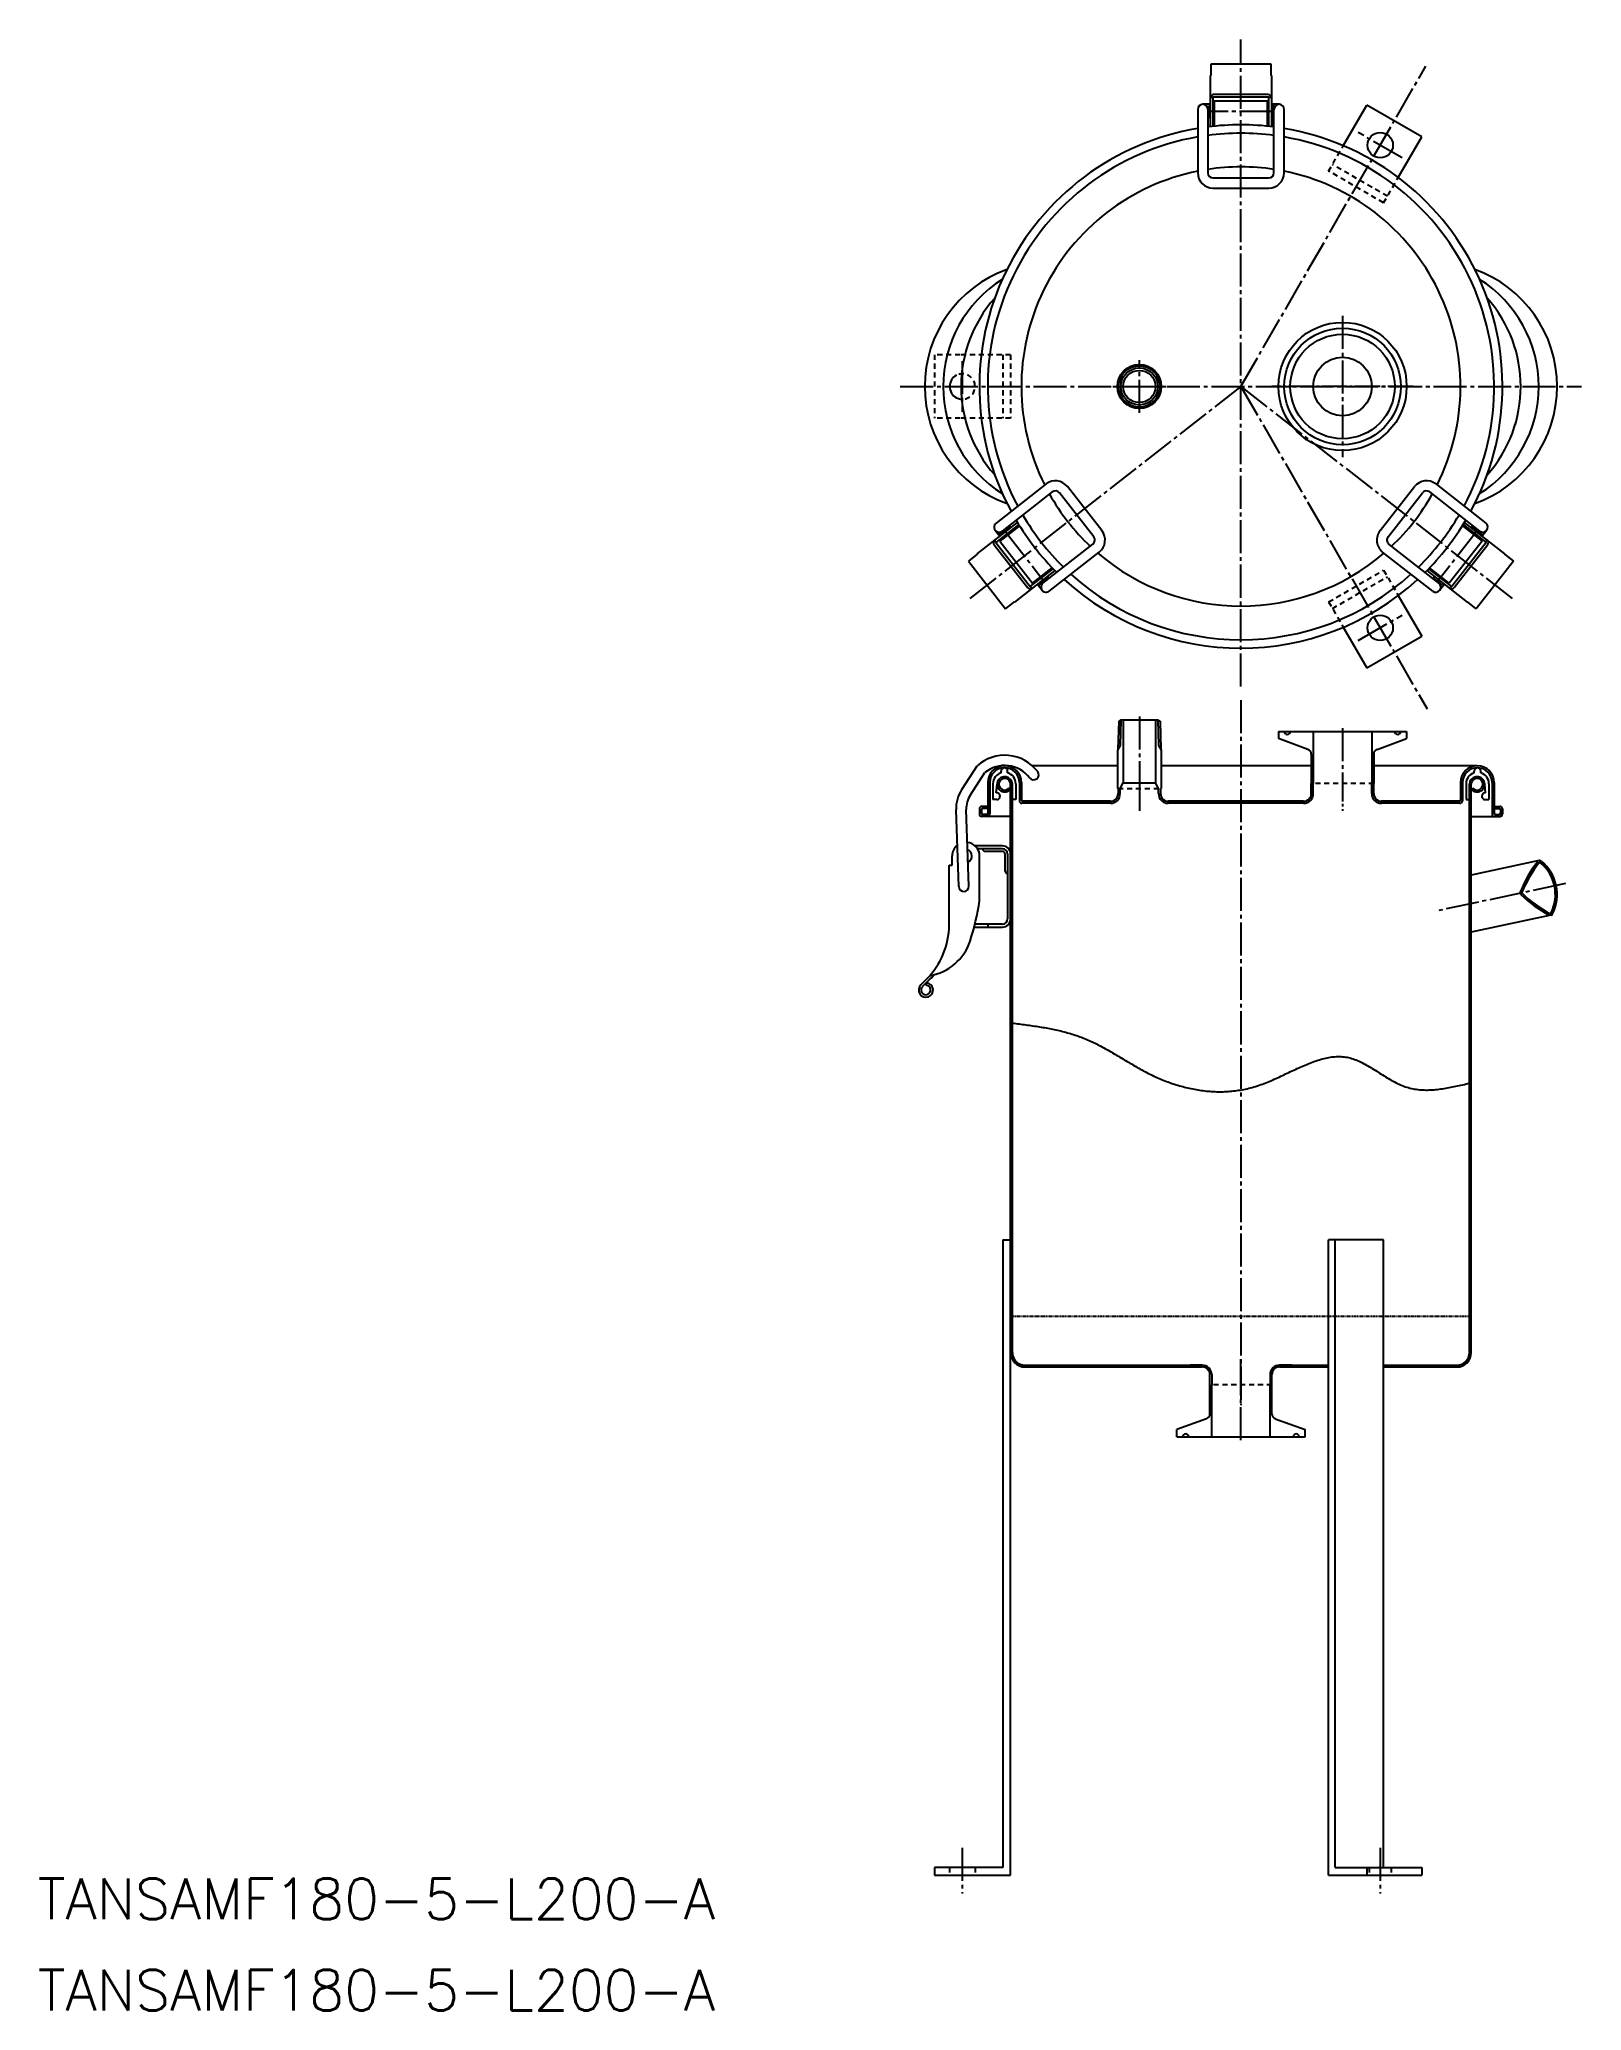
# Model space of a CAD drawing. Extents: x -3 to 605, y -210 to 566.
import ezdxf

# ---------------------------------------------------------------- set-up
doc = ezdxf.new("R2010")
doc.units = 0
for name, pattern in [('CENS', [13, 10, -1, 1, -1]), ('CENTER', [17.5, 13, -1.5, 1.5, -1.5]), ('DASHED', [3.5, 2, -1.5]), ('PHANTOM', [2.5, 1.25, -0.25, 0.25, -0.25, 0.25, -0.25])]:
    doc.linetypes.add(name, pattern=pattern)
doc.layers.get('0').update_dxf_attribs({"linetype": 'CONTINUOUS'})
doc.layers.add('CENTER', color=1, linetype='CENTER')
doc.styles.get("Standard").update_dxf_attribs({"font": 'txt.shx', "bigfont": '@extfont2.shx'})

msp = doc.modelspace()

# ---------------------------------------------------------------- linework, layer by layer
at = {"color": 7, "linetype": 'CONTINUOUS'}
for p, q in [((458.41, 531.76), (458.41, 551.92)), ((458.51, 551.92), (458.41, 551.92)), ((482.31, 556.36), (458.51, 556.36)), ((458.51, 556.36), (458.51, 551.92)), ((482.31, 551.92), (482.31, 556.36)), ((482.41, 551.92), (482.31, 551.92)), ((482.41, 551.92), (482.41, 531.76)), ((481.41, 543.36), (459.41, 543.36)), ((459.41, 543.36), (459.41, 531.87)), ((481.16, 544.36), (459.66, 544.36)), ((481.41, 531.87), (481.41, 543.36)), ((453.41, 538.56), (453.41, 513.56)), ((458.41, 540.56), (455.41, 540.56)), ((457.41, 538.56), (457.41, 513.56)), ((457.71, 536.56), (457.41, 536.56)), ((457.71, 540.01), (457.71, 535.51)), ((458.41, 540.01), (457.71, 540.01)), ((457.71, 535.51), (458.41, 535.51)), ((459.41, 543.16), (458.41, 543.16)), ((459.91, 539.76), (459.41, 539.76)), ((459.91, 535.76), (459.41, 535.76)), ((480.91, 541.76), (459.91, 541.76)), ((459.91, 541.76), (459.91, 531.92)), ((480.91, 531.92), (480.91, 541.76)), ((481.41, 539.76), (480.91, 539.76)), ((481.41, 535.76), (480.91, 535.76)), ((482.41, 543.16), (481.41, 543.16)), ((485.41, 540.56), (482.41, 540.56)), ((482.41, 540.51), (483.11, 540.51)), ((483.11, 540.51), (483.11, 535.01)), ((483.11, 536.56), (483.41, 536.56)), ((483.41, 513.56), (483.41, 538.56)), ((487.41, 513.56), (487.41, 538.56)), ((510.71, 524.25), (519.94, 540.24)), ((541.59, 527.74), (519.94, 540.24)), ((483.11, 535.01), (482.41, 535.01)), ((532.36, 511.75), (541.59, 527.74)), ((459.41, 511.56), (481.41, 511.56)), ((459.41, 507.56), (481.41, 507.56)), ((393.68, 391.08), (373.98, 375.69)), ((415.64, 372.71), (402.1, 390.05)), ((525.19, 372.71), (538.73, 390.05)), ((547.15, 391.08), (566.85, 375.69)), ((396.14, 387.93), (376.44, 372.54)), ((412.49, 370.25), (398.95, 387.58)), ((528.34, 370.25), (541.88, 387.58)), ((544.69, 387.93), (564.39, 372.54)), ((366.53, 363.52), (382.41, 375.94)), ((373.63, 372.88), (375.48, 370.52)), ((382.94, 375.08), (373.89, 368.01)), ((375.09, 371.1), (379.42, 374.49)), ((383.21, 374.65), (375.46, 368.6)), ((378.2, 373.53), (378.01, 373.77)), ((379.42, 374.49), (379.85, 373.93)), ((379.88, 372.68), (380.18, 372.29)), ((557.62, 374.65), (565.37, 368.6)), ((557.89, 375.08), (566.94, 368.01)), ((574.3, 363.52), (558.41, 375.94)), ((560.95, 372.68), (560.64, 372.29)), ((561.41, 374.49), (560.98, 373.93)), ((565.74, 371.1), (561.41, 374.49)), ((562.63, 373.53), (562.81, 373.77)), ((567.2, 372.88), (565.35, 370.52)), ((373.25, 367.19), (386.49, 350.25)), ((373.43, 368.92), (374.05, 368.13)), ((373.89, 368.01), (387.43, 350.67)), ((375.52, 370.55), (375.09, 371.1)), ((375.46, 368.6), (388.39, 352.05)), ((376.72, 370.22), (377.03, 369.83)), ((392.45, 352.05), (412.15, 367.44)), ((548.38, 352.05), (528.68, 367.44)), ((565.37, 368.6), (552.44, 352.05)), ((566.94, 368.01), (553.4, 350.67)), ((567.58, 367.19), (554.34, 350.25)), ((564.1, 370.22), (563.8, 369.83)), ((565.31, 370.55), (565.74, 371.1)), ((567.4, 368.92), (566.78, 368.13)), ((366.59, 363.44), (363.09, 360.71)), ((363.09, 360.71), (377.74, 341.96)), ((366.53, 363.52), (366.59, 363.44)), ((397.19, 357.02), (381.3, 344.61)), ((387.43, 350.67), (396.49, 357.74)), ((388.39, 352.05), (396.14, 358.1)), ((394.91, 348.9), (414.61, 364.29)), ((545.92, 348.9), (526.22, 364.29)), ((543.64, 357.02), (559.53, 344.61)), ((553.4, 350.67), (544.34, 357.74)), ((552.44, 352.05), (544.69, 358.1)), ((577.74, 360.71), (563.09, 341.96)), ((574.3, 363.52), (574.24, 363.44)), ((574.24, 363.44), (577.74, 360.71)), ((387.59, 350.79), (388.21, 350)), ((389.96, 353.28), (390.27, 352.89)), ((390.25, 351.61), (392.1, 349.24)), ((390.69, 351.94), (391.12, 351.39)), ((391.12, 351.39), (394.66, 354.16)), ((393.11, 355.74), (393.42, 355.35)), ((393.84, 353.52), (394.02, 353.28)), ((394.66, 354.16), (394.23, 354.71)), ((546.16, 354.16), (546.6, 354.71)), ((549.71, 351.39), (546.16, 354.16)), ((546.99, 353.52), (546.81, 353.28)), ((547.72, 355.74), (547.41, 355.35)), ((550.57, 351.61), (548.73, 349.24)), ((550.14, 351.94), (549.71, 351.39)), ((550.87, 353.28), (550.56, 352.89)), ((553.24, 350.79), (552.62, 350)), ((377.74, 341.96), (381.24, 344.69)), ((381.24, 344.69), (381.3, 344.61)), ((532.36, 347.17), (541.59, 331.18)), ((559.59, 344.69), (559.53, 344.61)), ((563.09, 341.96), (559.59, 344.69)), ((510.71, 334.67), (519.94, 318.68)), ((519.94, 318.68), (541.59, 331.18)), ((422.27, 297.72), (421.92, 286.55)), ((423.14, 298.17), (422.27, 297.72)), ((423.14, 298.17), (437.69, 298.17)), ((424.06, 298.17), (424.06, 273.42)), ((436.76, 298.17), (436.76, 273.42)), ((437.69, 298.17), (438.56, 297.72)), ((438.56, 297.72), (438.91, 286.55)), ((422.82, 288.12), (421.76, 286.29)), ((438.01, 288.12), (439.06, 286.29)), ((485.16, 293.67), (535.66, 293.67)), ((485.16, 293.67), (485.16, 290.82)), ((496.8, 286.59), (485.16, 290.82)), ((498.91, 293.67), (498.91, 273.17)), ((521.91, 293.67), (521.91, 273.17)), ((524.03, 286.59), (535.66, 290.82)), ((535.66, 293.67), (535.66, 290.82)), ((360.51, 270.87), (366.52, 280.12)), ((378.9, 280.17), (377.34, 280.17)), ((421.76, 280.17), (388.21, 280.17)), ((421.76, 286.29), (421.76, 271.17)), ((439.06, 286.29), (439.06, 271.17)), ((498.11, 280.17), (439.06, 280.17)), ((498.11, 284.71), (498.11, 273.17)), ((522.71, 284.71), (522.71, 273.17)), ((563.49, 280.17), (522.71, 280.17)), ((363.87, 268.69), (369.56, 277.46)), ((370.71, 273.55), (370.71, 261.47)), ((371.51, 273.55), (371.51, 261.17)), ((372.76, 273.06), (372.76, 266.87)), ((374.06, 269.46), (374.41, 272.87)), ((375.96, 277.37), (375.96, 278.07)), ((378.56, 277.37), (378.56, 278.07)), ((379.71, 49.17), (379.71, 272.87)), ((380.41, 49.17), (380.41, 272.87)), ((381.76, 273.06), (381.76, 266.87)), ((383.16, 273.55), (383.16, 266.37)), ((383.96, 273.55), (383.96, 266.67)), ((422.86, 271.17), (424.06, 273.42)), ((424.06, 273.42), (436.76, 273.42)), ((437.96, 271.17), (436.76, 273.42)), ((498.11, 269.17), (498.11, 273.17)), ((498.91, 269.17), (498.91, 273.17)), ((521.91, 269.17), (521.91, 273.17)), ((522.71, 269.17), (522.71, 273.17)), ((556.86, 273.55), (556.86, 266.67)), ((557.66, 273.55), (557.66, 266.37)), ((559.06, 273.06), (559.06, 266.87)), ((560.41, 49.17), (560.41, 272.87)), ((561.11, 49.17), (561.11, 272.87)), ((562.26, 277.37), (562.26, 278.07)), ((564.86, 277.37), (564.86, 278.07)), ((566.76, 269.46), (566.41, 272.87)), ((568.06, 273.06), (568.06, 266.87)), ((569.31, 273.55), (569.31, 261.17)), ((570.11, 273.55), (570.11, 261.47)), ((370.71, 264.17), (368.41, 264.17)), ((374.26, 266.87), (372.76, 266.87)), ((379.71, 270.95), (379.18, 271.4)), ((381.76, 266.87), (380.46, 266.87)), ((419.06, 265.37), (384.16, 265.37)), ((419.06, 266.17), (384.46, 266.17)), ((419.06, 266.17), (410.41, 266.17)), ((422.06, 271.17), (422.06, 269.17)), ((422.86, 269.17), (422.86, 271.17)), ((437.96, 269.17), (437.96, 271.17)), ((438.76, 271.17), (438.76, 269.17)), ((441.76, 266.17), (450.41, 266.17)), ((495.11, 266.17), (441.76, 266.17)), ((495.11, 265.37), (441.76, 265.37)), ((495.11, 266.17), (470.41, 266.17)), ((495.11, 265.37), (470.41, 265.37)), ((556.36, 266.17), (525.71, 266.17)), ((556.66, 265.37), (525.71, 265.37)), ((559.06, 266.87), (560.36, 266.87)), ((561.11, 270.95), (561.65, 271.4)), ((566.56, 266.87), (568.06, 266.87)), ((570.11, 264.17), (572.41, 264.17)), ((359.32, 232.56), (358.26, 262.76)), ((363.31, 232.7), (362.26, 262.9)), ((367.41, 263.17), (367.41, 261.17)), ((368.21, 262.87), (368.21, 261.47)), ((379.71, 260.17), (368.41, 260.17)), ((370.71, 263.37), (368.71, 263.37)), ((370.21, 260.97), (368.71, 260.97)), ((561.11, 260.17), (572.41, 260.17)), ((570.11, 263.37), (572.11, 263.37)), ((570.61, 260.97), (572.11, 260.97)), ((572.61, 262.87), (572.61, 261.47)), ((573.41, 263.17), (573.41, 261.17)), ((376.51, 248.63), (365.69, 248.63)), ((355.51, 217.49), (355.51, 241.03)), ((355.51, 241.03), (356.71, 241.03)), ((356.71, 241.03), (356.71, 244.63)), ((376.51, 247.43), (366.73, 247.43)), ((367.51, 227.03), (367.51, 244.63)), ((376.51, 246.43), (370.01, 246.43)), ((377.51, 245.43), (377.51, 238.93)), ((378.51, 245.43), (378.51, 219.83)), ((587.85, 242.8), (561.11, 237.12)), ((376.51, 217.83), (365.67, 217.83)), ((370.71, 217.83), (370.71, 216.63)), ((592.43, 221.28), (561.11, 214.63)), ((365.36, 216.63), (376.51, 216.63)), ((346.73, 196.27), (344.35, 193.9)), ((347.43, 195.57), (345.06, 193.19)), ((346.59, 194.72), (346.51, 193.72)), ((376.71, 93.47), (376.71, -153.53)), ((376.71, 93.47), (379.71, 93.47)), ((379.71, -156.53), (379.71, 93.47)), ((504.94, -156.53), (504.94, 93.47)), ((526.59, 93.47), (504.94, 93.47)), ((507.54, -153.53), (507.54, 93.47)), ((526.59, -153.53), (526.59, 93.47)), ((385.41, 44.17), (455.21, 44.17)), ((385.41, 43.47), (455.21, 43.47)), ((455.21, 44.17), (450.41, 44.17)), ((455.21, 43.47), (450.41, 43.47)), ((458.21, 36.47), (458.21, 40.47)), ((458.91, 40.47), (458.91, 36.47)), ((481.91, 40.47), (481.91, 36.47)), ((482.61, 36.47), (482.61, 40.47)), ((490.41, 44.17), (485.61, 44.17)), ((485.61, 44.17), (504.94, 44.17)), ((485.61, 43.47), (490.41, 43.47)), ((485.61, 43.47), (504.94, 43.47)), ((526.59, 44.17), (530.04, 44.17)), ((526.59, 44.17), (555.41, 44.17)), ((526.59, 43.47), (530.04, 43.47)), ((526.59, 43.47), (555.41, 43.47)), ((458.21, 24.97), (458.21, 36.47)), ((458.91, 15.97), (458.91, 36.47)), ((481.91, 15.97), (481.91, 36.47)), ((482.61, 24.97), (482.61, 36.47)), ((456.9, 23.09), (445.16, 18.82)), ((445.16, 15.97), (445.16, 18.82)), ((445.16, 15.97), (495.66, 15.97)), ((483.93, 23.09), (495.66, 18.82)), ((495.66, 15.97), (495.66, 18.82)), ((376.71, -153.53), (349.71, -153.53)), ((349.71, -153.53), (349.71, -156.53)), ((507.54, -153.53), (541.59, -153.53)), ((519.94, -153.53), (519.94, -156.53)), ((541.59, -153.53), (541.59, -156.53)), ((349.71, -156.53), (379.71, -156.53)), ((504.94, -156.53), (541.59, -156.53))]:
    msp.add_line(p, q, dxfattribs=at)
at = {"color": 3, "linetype": 'DASHED'}
for p, q in [((504.94, 514.26), (510.71, 524.25)), ((526.59, 501.76), (504.94, 514.26)), ((528.09, 504.36), (506.44, 516.86)), ((526.59, 501.76), (532.36, 511.75)), ((359.84, 441.96), (349.71, 441.96)), ((349.71, 441.96), (349.71, 416.96)), ((379.71, 441.96), (359.84, 441.96)), ((376.71, 441.96), (376.71, 416.96)), ((379.71, 441.96), (379.71, 416.96)), ((359.84, 416.96), (349.71, 416.96)), ((379.71, 416.96), (359.76, 416.96)), ((504.94, 344.66), (526.59, 357.16)), ((526.59, 357.16), (532.36, 347.17)), ((506.44, 342.06), (528.09, 354.56)), ((504.94, 344.66), (510.71, 334.67)), ((522.71, 273.17), (498.11, 273.17)), ((422.06, 271.17), (438.76, 271.17)), ((482.61, 36.47), (458.21, 36.47)), ((355.71, -153.53), (355.71, -156.53)), ((365.71, -153.53), (365.71, -156.53)), ((520.93, -153.53), (520.93, -156.53)), ((529.59, -153.53), (529.59, -156.53))]:
    msp.add_line(p, q, dxfattribs=at)
at = {"color": 1, "linetype": 'CENTER'}
for p, q in [((510.41, 457.24), (510.41, 401.69)), ((430.41, 419.08), (430.41, 439.84)), ((430.41, 299.52), (430.41, 268.71)), ((510.41, 294.94), (510.41, 271.09))]:
    msp.add_line(p, q, dxfattribs=at)
at = {"color": 1, "linetype": 'CENS'}
for p, q in [((420.03, 429.46), (440.79, 429.46)), ((538.19, 429.46), (482.64, 429.46)), ((430.41, 276.11), (430.41, 262.4)), ((510.41, 276.11), (510.41, 262.4))]:
    msp.add_line(p, q, dxfattribs=at)
at = {"color": 3, "linetype": 'CONTINUOUS'}
for p, q in [((423.14, 298.17), (422.82, 288.12)), ((437.69, 298.17), (438.01, 288.12))]:
    msp.add_line(p, q, dxfattribs=at)
at = {"color": 3, "linetype": 'PHANTOM'}
msp.add_line((379.71, 63.47), (561.11, 63.47), dxfattribs=at)
at = {"color": 3}
msp.add_polyline3d([(380.41, 178.84, 0), (381.08, 178.76, 0), (381.75, 178.67, 0), (382.42, 178.59, 0), (383.08, 178.5, 0), (383.75, 178.42, 0), (384.42, 178.33, 0), (385.08, 178.25, 0), (385.75, 178.16, 0), (386.41, 178.07, 0), (387.08, 177.98, 0), (387.74, 177.88, 0), (388.4, 177.79, 0), (389.07, 177.69, 0), (389.73, 177.6, 0), (390.39, 177.5, 0), (391.05, 177.39, 0), (391.71, 177.28, 0), (392.36, 177.18, 0), (393.02, 177.06, 0), (393.67, 176.95, 0), (394.33, 176.83, 0), (394.98, 176.71, 0), (395.63, 176.58, 0), (396.28, 176.45, 0), (396.92, 176.32, 0), (397.57, 176.18, 0), (398.21, 176.04, 0), (398.86, 175.89, 0), (399.5, 175.74, 0), (400.13, 175.58, 0), (400.77, 175.42, 0), (401.4, 175.25, 0), (402.03, 175.08, 0), (402.66, 174.91, 0), (403.29, 174.72, 0), (403.91, 174.53, 0), (404.54, 174.34, 0), (405.16, 174.14, 0), (405.77, 173.93, 0), (406.39, 173.71, 0), (407, 173.49, 0), (407.61, 173.27, 0), (408.21, 173.03, 0), (408.82, 172.79, 0), (409.42, 172.54, 0), (410.01, 172.28, 0), (410.61, 172.02, 0), (411.2, 171.75, 0), (411.79, 171.48, 0), (412.38, 171.2, 0), (412.96, 170.91, 0), (413.55, 170.62, 0), (414.13, 170.32, 0), (414.71, 170.02, 0), (415.29, 169.72, 0), (415.87, 169.41, 0), (416.44, 169.09, 0), (417.02, 168.77, 0), (417.59, 168.45, 0), (418.16, 168.13, 0), (418.73, 167.8, 0), (419.31, 167.47, 0), (419.88, 167.14, 0), (420.44, 166.81, 0), (421.01, 166.47, 0), (421.58, 166.14, 0), (422.15, 165.8, 0), (422.72, 165.46, 0), (423.29, 165.12, 0), (423.86, 164.78, 0), (424.43, 164.44, 0), (425, 164.1, 0), (425.57, 163.76, 0), (426.15, 163.42, 0), (426.72, 163.08, 0), (427.3, 162.75, 0), (427.87, 162.41, 0), (428.45, 162.08, 0), (429.03, 161.75, 0), (429.61, 161.41, 0), (430.19, 161.09, 0), (430.77, 160.76, 0), (431.36, 160.44, 0), (431.94, 160.12, 0), (432.53, 159.81, 0), (433.13, 159.5, 0), (433.72, 159.19, 0), (434.32, 158.89, 0), (434.92, 158.59, 0), (435.52, 158.3, 0), (436.13, 158.01, 0), (436.74, 157.73, 0), (437.35, 157.45, 0), (437.96, 157.18, 0), (438.58, 156.92, 0), (439.2, 156.66, 0), (439.82, 156.4, 0), (440.45, 156.15, 0), (441.07, 155.91, 0), (441.7, 155.67, 0), (442.34, 155.44, 0), (442.97, 155.22, 0), (443.61, 155, 0), (444.25, 154.79, 0), (444.89, 154.59, 0), (445.53, 154.39, 0), (446.18, 154.19, 0), (446.83, 154.01, 0), (447.48, 153.83, 0), (448.13, 153.66, 0), (448.78, 153.5, 0), (449.43, 153.34, 0), (450.09, 153.19, 0), (450.75, 153.05, 0), (451.41, 152.91, 0), (452.07, 152.78, 0), (452.73, 152.66, 0), (453.39, 152.55, 0), (454.06, 152.45, 0), (454.72, 152.35, 0), (455.39, 152.26, 0), (456.05, 152.18, 0), (456.72, 152.11, 0), (457.39, 152.04, 0), (458.06, 151.99, 0), (458.73, 151.94, 0), (459.4, 151.9, 0), (460.07, 151.87, 0), (460.75, 151.85, 0), (461.42, 151.83, 0), (462.09, 151.83, 0), (462.77, 151.83, 0), (463.44, 151.85, 0), (464.11, 151.87, 0), (464.79, 151.9, 0), (465.46, 151.94, 0), (466.14, 151.99, 0), (466.81, 152.05, 0), (467.49, 152.12, 0), (468.16, 152.2, 0), (468.83, 152.29, 0), (469.51, 152.39, 0), (470.18, 152.5, 0), (470.85, 152.62, 0), (471.52, 152.75, 0), (472.19, 152.88, 0), (472.87, 153.03, 0), (473.54, 153.19, 0), (474.21, 153.36, 0), (474.87, 153.54, 0), (475.54, 153.74, 0), (476.21, 153.94, 0), (476.87, 154.15, 0), (477.54, 154.38, 0), (478.2, 154.61, 0), (478.86, 154.85, 0), (479.53, 155.1, 0), (480.19, 155.35, 0), (480.85, 155.62, 0), (481.5, 155.89, 0), (482.16, 156.16, 0), (482.82, 156.44, 0), (483.47, 156.73, 0), (484.13, 157.02, 0), (484.78, 157.32, 0), (485.43, 157.61, 0), (486.08, 157.91, 0), (486.73, 158.22, 0), (487.38, 158.52, 0), (488.02, 158.82, 0), (488.67, 159.13, 0), (489.31, 159.43, 0), (489.96, 159.74, 0), (490.6, 160.04, 0), (491.24, 160.34, 0), (491.88, 160.64, 0), (492.52, 160.93, 0), (493.16, 161.22, 0), (493.79, 161.51, 0), (494.43, 161.79, 0), (495.06, 162.07, 0), (495.69, 162.34, 0), (496.32, 162.61, 0), (496.95, 162.86, 0), (497.58, 163.11, 0), (498.21, 163.36, 0), (498.83, 163.59, 0), (499.46, 163.81, 0), (500.08, 164.03, 0), (500.7, 164.23, 0), (501.32, 164.42, 0), (501.94, 164.61, 0), (502.55, 164.78, 0), (503.17, 164.93, 0), (503.78, 165.08, 0), (504.4, 165.21, 0), (505.01, 165.32, 0), (505.62, 165.42, 0), (506.23, 165.51, 0), (506.83, 165.58, 0), (507.44, 165.63, 0), (508.04, 165.66, 0), (508.64, 165.68, 0), (509.24, 165.68, 0), (509.84, 165.66, 0), (510.44, 165.62, 0), (511.04, 165.57, 0), (511.63, 165.49, 0), (512.22, 165.39, 0), (512.81, 165.27, 0), (513.4, 165.12, 0), (513.99, 164.96, 0), (514.58, 164.77, 0), (515.16, 164.56, 0), (515.75, 164.34, 0), (516.33, 164.1, 0), (516.91, 163.84, 0), (517.49, 163.57, 0), (518.07, 163.28, 0), (518.65, 162.99, 0), (519.23, 162.68, 0), (519.81, 162.35, 0), (520.39, 162.02, 0), (520.97, 161.68, 0), (521.55, 161.34, 0), (522.13, 160.98, 0), (522.71, 160.62, 0), (523.28, 160.26, 0), (523.86, 159.9, 0), (524.45, 159.53, 0), (525.03, 159.16, 0), (525.61, 158.79, 0), (526.19, 158.42, 0), (526.77, 158.06, 0), (527.36, 157.69, 0), (527.94, 157.34, 0), (528.53, 156.99, 0), (529.12, 156.64, 0), (529.71, 156.31, 0), (530.3, 155.98, 0), (530.89, 155.66, 0), (531.49, 155.35, 0), (532.09, 155.06, 0), (532.69, 154.78, 0), (533.29, 154.51, 0), (533.89, 154.26, 0), (534.5, 154.03, 0), (535.11, 153.81, 0), (535.72, 153.61, 0), (536.34, 153.43, 0), (536.96, 153.27, 0), (537.58, 153.12, 0), (538.2, 152.99, 0), (538.82, 152.88, 0), (539.45, 152.79, 0), (540.08, 152.71, 0), (540.71, 152.64, 0), (541.35, 152.59, 0), (541.98, 152.55, 0), (542.62, 152.53, 0), (543.26, 152.51, 0), (543.9, 152.51, 0), (544.55, 152.53, 0), (545.19, 152.55, 0), (545.84, 152.59, 0), (546.49, 152.63, 0), (547.14, 152.69, 0), (547.79, 152.75, 0), (548.45, 152.83, 0), (549.1, 152.91, 0), (549.76, 153, 0), (550.42, 153.1, 0), (551.08, 153.21, 0), (551.74, 153.32, 0), (552.4, 153.44, 0), (553.06, 153.57, 0), (553.73, 153.7, 0), (554.39, 153.84, 0), (555.06, 153.97, 0), (555.73, 154.12, 0), (556.39, 154.26, 0), (557.06, 154.41, 0), (557.73, 154.57, 0), (558.4, 154.72, 0), (559.07, 154.88, 0), (559.74, 155.03, 0), (560.41, 155.19, 0)], dxfattribs=at)
at = {"color": 7, "linetype": 'CONTINUOUS'}
for centre, radius in [((525.26, 524.46), 5), ((510.41, 429.46), 25.25), ((510.41, 429.46), 22.95), ((510.41, 429.46), 20.55), ((430.41, 429.46), 8.65), ((430.41, 429.46), 8.15), ((430.41, 429.46), 6.35), ((510.41, 429.46), 11.5), ((525.26, 334.46), 5)]:
    msp.add_circle(centre, radius, dxfattribs=at)
at = {"color": 3, "linetype": 'CONTINUOUS'}
msp.add_circle((430.41, 429.46), 7.3, dxfattribs=at)
at = {"color": 7, "linetype": 'CONTINUOUS'}
for centre, radius, start, end in [((459.66, 543.11), 1.25, 90, 180), ((481.16, 543.11), 1.25, 0, 90), ((455.41, 538.56), 2, 0, 180), ((485.41, 538.56), 2, 0, 180), ((470.41, 429.46), 103, 99.50005, 208.49995), ((470.41, 429.46), 99.7, 99.81756, 208.18244), ((470.41, 429.46), 103, 82.74916, 97.25084), ((470.41, 429.46), 99.7, 82.5078, 97.4922), ((470.41, 429.46), 103, 331.50005, 80.49995), ((470.41, 429.46), 99.7, 331.81756, 80.18244), ((470.41, 429.46), 86.45, 101.34086, 206.65914), ((459.41, 513.56), 6, 180, 270), ((470.41, 429.46), 86.45, 81.35129, 98.64871), ((459.41, 513.56), 2, 180, 270), ((481.41, 513.56), 6, 270, 0), ((481.41, 513.56), 2, 270, 0), ((470.41, 429.46), 86.45, 333.34086, 78.65914), ((394.92, 429.46), 49.01, 109.81379, 250.18621), ((545.91, 429.46), 49.01, 289.81379, 70.18621), ((402.94, 429.46), 49.79, 122.16495, 237.83505), ((537.89, 429.46), 49.79, 302.16495, 57.83505), ((412.62, 429.46), 52.39, 138.35389, 221.64611), ((528.2, 429.46), 52.39, 318.35389, 41.64611), ((360.71, 429.46), 5, 117.36669, 242.63331), ((397.37, 386.35), 6, 38, 128), ((397.37, 386.35), 2, 38, 128), ((543.46, 386.35), 6, 52, 142), ((543.46, 386.35), 2, 52, 142), ((470.41, 429.46), 86.45, 209.35129, 226.64871), ((470.41, 429.46), 86.45, 313.35129, 330.64871), ((375.21, 374.11), 2, 128, 308), ((470.41, 429.46), 103, 210.74916, 225.25084), ((470.41, 429.46), 99.7, 210.5078, 225.4922), ((410.92, 369.02), 6, 308, 38), ((529.91, 369.02), 6, 142, 232), ((470.41, 429.46), 99.7, 314.5078, 329.4922), ((470.41, 429.46), 103, 314.74916, 329.25084), ((565.62, 374.11), 2, 232, 52), ((374.24, 367.96), 1.25, 128, 218), ((410.92, 369.02), 2, 308, 38), ((529.91, 369.02), 2, 142, 232), ((566.59, 367.96), 1.25, 322, 52), ((470.41, 429.46), 86.45, 229.34086, 310.65914), ((387.48, 351.02), 1.25, 218, 308), ((393.68, 350.47), 2, 128, 308), ((470.41, 429.46), 103, 227.50005, 312.49995), ((470.41, 429.46), 99.7, 227.81756, 312.18244), ((547.15, 350.47), 2, 232, 52), ((553.35, 351.02), 1.25, 232, 322), ((488.66, 293.67), 1.2, 180, 0), ((532.16, 293.67), 1.2, 180, 0), ((377.39, 267.93), 16.34, 37.30164, 131.74202), ((377.39, 267.93), 12.34, 37.30164, 129.42482), ((377.34, 273.55), 6.62, 0, 180), ((377.34, 273.55), 5.82, 0, 180), ((377.26, 278.07), 1.3, 0, 180), ((496.11, 284.71), 2, 0, 70), ((524.71, 284.71), 2, 110, 180), ((563.49, 273.55), 6.62, 0, 180), ((563.49, 273.55), 5.82, 0, 180), ((563.56, 278.07), 1.3, 0, 180), ((377.26, 273.06), 4.5, 106.79145, 180), ((377.41, 272.87), 3, 0, 320.05549), ((377.41, 272.87), 2.3, 0, 320.05549), ((377.26, 273.06), 4.5, 0, 73.20855), ((388.8, 276.62), 2, 217.30164, 37.30164), ((563.56, 273.06), 4.5, 106.79145, 180), ((563.41, 272.87), 3, 219.94451, 180), ((563.41, 272.87), 2.3, 219.94451, 180), ((563.56, 273.06), 4.5, 0, 73.20855), ((372.25, 263.25), 14, 147, 182), ((372.25, 263.25), 10, 147, 182), ((368.41, 263.17), 1, 90, 180), ((374.26, 268.17), 1.3, 270, 98.84988), ((384.16, 266.37), 1, 180, 270), ((384.46, 266.67), 0.5, 180, 270), ((419.06, 269.17), 3, 270, 0), ((419.06, 269.17), 3.8, 270, 0), ((441.76, 269.17), 3.8, 180, 270), ((441.76, 269.17), 3, 180, 270), ((495.11, 269.17), 3.8, 270, 0), ((495.11, 269.17), 3, 270, 0), ((525.71, 269.17), 3.8, 180, 270), ((525.71, 269.17), 3, 180, 270), ((556.36, 266.67), 0.5, 270, 0), ((556.66, 266.37), 1, 270, 0), ((566.56, 268.17), 1.3, 81.15012, 270), ((572.41, 263.17), 1, 0, 90), ((368.41, 261.17), 1, 180, 270), ((368.71, 262.87), 0.5, 90, 180), ((368.71, 261.47), 0.5, 180, 270), ((370.21, 261.47), 0.5, 270, 0), ((370.51, 261.17), 1, 270, 0), ((570.31, 261.17), 1, 180, 270), ((570.61, 261.47), 0.5, 180, 270), ((572.11, 262.87), 0.5, 0, 90), ((572.11, 261.47), 0.5, 270, 0), ((572.41, 261.17), 1, 270, 0), ((362.11, 244.63), 5.4, 128.58272, 180), ((362.11, 244.63), 5.4, 0, 83.67673), ((376.51, 245.43), 3.2, 0, 90), ((362.11, 244.63), 2.4, 291.00833, 72.99167), ((370.01, 247.93), 1.5, 199.47122, 270), ((376.51, 245.43), 2, 0, 90), ((376.51, 245.43), 1, 0, 90), ((626.74, 211.74), 50, 142.1222, 157.90338), ((626.74, 211.74), 49.3, 142.1222, 157.90338), ((588.06, 241.82), 0.3, 50.58009, 142.1222), ((588.06, 241.82), 1, 50.58009, 102), ((577.88, 229.44), 16.34, 333.41991, 50.58009), ((577.88, 229.44), 17.04, 333.41991, 50.58009), ((379.01, 238.93), 1.5, 180, 250.52878), ((361.31, 232.63), 2, 182, 2), ((268.66, 242.09), 100, 341.95427, 351.33624), ((581.34, 230.17), 1, 157.90338, 226.09662), ((615.32, 265.48), 50, 226.09662, 241.8778), ((581.34, 230.17), 0.3, 157.90338, 226.09662), ((615.32, 265.48), 49.3, 226.09662, 241.8778), ((325.51, 217.49), 30, 315, 0), ((376.51, 219.83), 2, 270, 0), ((376.51, 219.83), 3.2, 270, 0), ((592.22, 222.26), 0.3, 241.8778, 333.41991), ((592.22, 222.26), 1, 282, 333.41991), ((344.72, 217.31), 20, 279.30232, 341.95427), ((346.36, 191.88), 2.85, 135, 85.4755), ((325.51, 217.49), 31, 315, 320.81894), ((346.36, 191.88), 1.85, 135, 85.4755), ((385.41, 49.17), 5.7, 180, 270), ((385.41, 49.17), 5, 180, 270), ((555.41, 49.17), 5.7, 270, 0), ((555.41, 49.17), 5, 270, 360), ((455.21, 40.47), 3.7, 0, 90), ((455.21, 40.47), 3, 0, 90), ((485.61, 40.47), 3.7, 90, 180), ((485.61, 40.47), 3, 90, 180), ((456.21, 24.97), 2, 290, 0), ((484.61, 24.97), 2, 180, 250), ((448.66, 15.97), 1.2, 0, 180), ((492.16, 15.97), 1.2, 0, 180)]:
    msp.add_arc(centre, radius, start, end, dxfattribs=at)
at = {"color": 3, "linetype": 'DASHED'}
msp.add_arc((360.71, 429.46), 5, 242.63331, 115.44182, dxfattribs=at)
at = {"layer": 'CENTER', "color": 1, "linetype": 'CENTER'}
for p, q in [((470.41, 311.32), (470.41, 566.09)), ((470.41, 429.46), (543.21, 555.55)), ((482.89, 537.76), (457.81, 537.76)), ((533.92, 519.46), (516.6, 529.46)), ((360.71, 439.46), (360.71, 419.46)), ((336.28, 429.46), (604.55, 429.46)), ((336.28, 429.46), (604.55, 429.46)), ((470.41, 429.46), (362.75, 345.35)), ((470.41, 429.46), (578.08, 345.35)), ((470.41, 429.46), (543.71, 302.51)), ((377.39, 372.61), (392.83, 352.85)), ((563.43, 372.61), (548, 352.85)), ((516.6, 329.46), (533.92, 339.46)), ((470.41, 305.98), (470.41, 28.47)), ((430.41, 299.52), (430.41, 268.71)), ((430.41, 276.11), (430.41, 262.4)), ((598.21, 233.76), (546.94, 222.86)), ((470.41, 33.54), (470.41, 47.25)), ((470.41, 14.7), (470.41, 38.56)), ((360.71, -145.84), (360.71, -163.84)), ((525.26, -145.84), (525.26, -163.84))]:
    msp.add_line(p, q, dxfattribs=at)

# ---------------------------------------------------------------- texts
at = {"color": 7, "linetype": 'CONTINUOUS'}
for p in [(-3.38, -173.96), (-3.38, -209.89)]:
    msp.add_text('TANSAMF180-5-L200-A', height=16, dxfattribs=at).set_placement(p)

doc.saveas('drawing.dxf')
